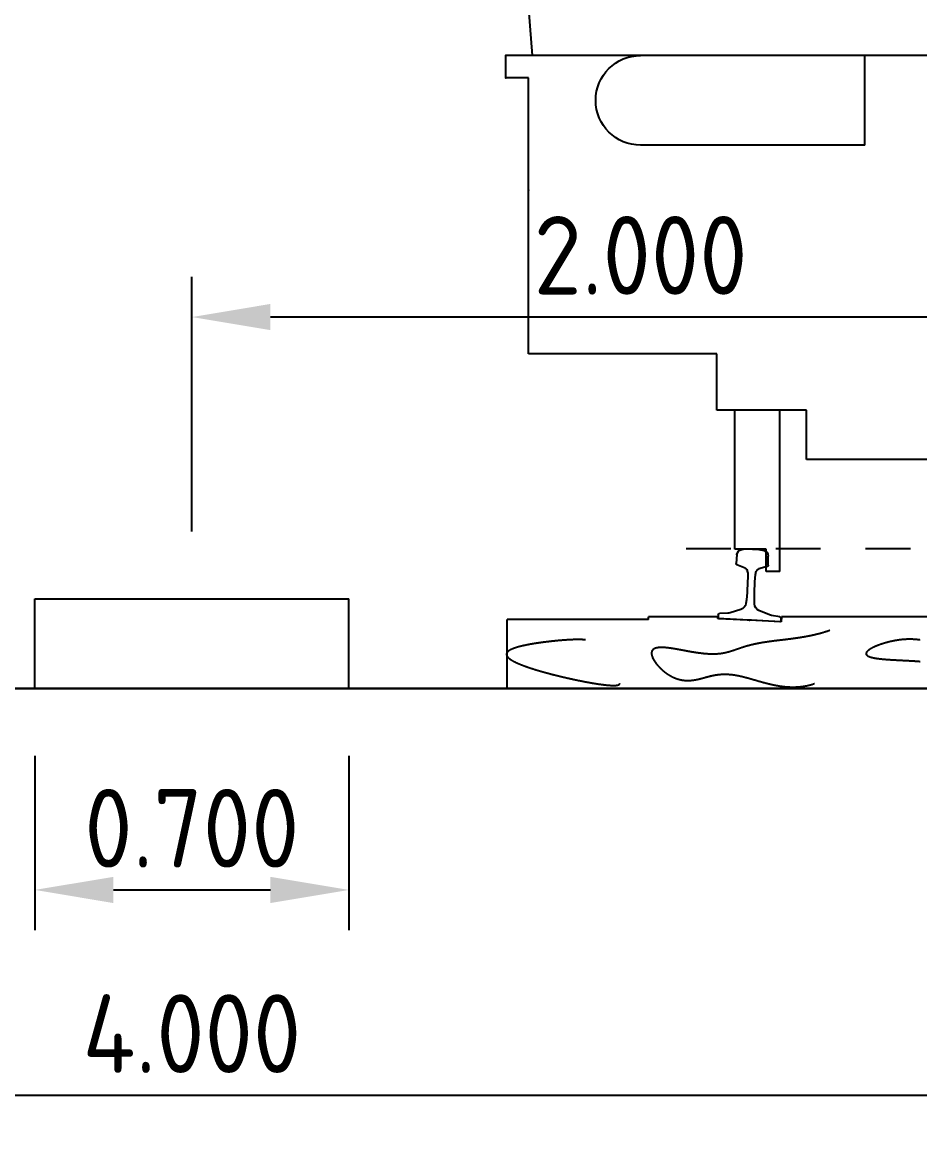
# Model space of a CAD drawing. Extents: x -17.4 to 61.4, y -22.6 to 16.1.
# Drawn here: x 29.983 to 31.983, y -0.117 to 2.364 of the extents above; entities that cross this region are included whole.
import ezdxf

# ---------------------------------------------------------------- set-up
doc = ezdxf.new("R2010")
doc.units = 0
doc.header["$LTSCALE"] = 2
doc.linetypes.add('AXES', pattern=[2, 1.25, -0.25, 0.25, -0.25])
doc.layers.get('0').update_dxf_attribs({"linetype": 'CONTINUOUS'})
doc.styles.get("Standard").update_dxf_attribs({"font": 'isocp.shx'})
doc.dimstyles.new('SYSTRA50', dxfattribs={"dimscale": 0.05, "dimtxt": 3.5, "dimasz": 3.5, "dimexe": 1.8, "dimexo": 3, "dimgap": 1, "dimtad": 1, "dimdec": 3, "dimzin": 0, "dimdsep": 46, "dimtxsty": 'Standard', "dimcen": 1, "dimclrd": 10, "dimclre": 10, "dimclrt": 50, "dimadec": 0, "dimazin": 0, "dimtfac": 1, "dimtdec": 3, "dimtix": 1, "dimtmove": 2, "dimatfit": 3, "dimfxl": 1, "dimtolj": 1, "dimtzin": 0, "dimarcsym": 0})

# ---------------------------------------------------------------- blocks, each defined once
blk = doc.blocks.new('METRO_FACE')
at = {"color": 7, "linetype": 'Continuous'}
for p, q in [((1.241058, 1.1), (1.295993, 1.798003)), ((1.241058, 1.1), (1.295993, 1.798003)), ((0, 1.1), (1.3, 1.1)), ((0, 1.1), (1.3, 1.1)), ((0.5, 0.9), (0.5, 1.1)), ((0.5, 1.1), (1, 1.1)), ((0.5, 1.1), (1, 1.1)), ((0.5, 0.9), (0.5, 1.1)), ((0.5, 1.1), (1, 1.1)), ((0.5, 1.1), (1, 1.1)), ((1.3, 1.05), (1.3, 1.1)), ((1.3, 1.05), (1.3, 1.1)), ((1.25, 1.05), (1.3, 1.05)), ((1.25, 0.8), (1.25, 1.05)), ((1.25, 1.05), (1.3, 1.05)), ((1.25, 0.8), (1.25, 1.05)), ((0.5, 0.9), (1, 0.9)), ((0.5, 0.9), (1, 0.9)), ((1.25, 0.435), (1.25, 0.8)), ((1.25, 0.435), (1.25, 0.8)), ((0.83, 0.31), (0.83, 0.435)), ((0.83, 0.435), (1.25, 0.435)), ((0.83, 0.31), (0.83, 0.435)), ((0.83, 0.435), (1.25, 0.435)), ((0.63, 0.2), (0.63, 0.31)), ((0.63, 0.31), (0.83, 0.31)), ((0.63, 0.2), (0.63, 0.31)), ((0.63, 0.31), (0.83, 0.31)), ((0.69, -0.05), (0.69, 0.31)), ((0.69, -0.05), (0.69, 0.31)), ((0.79, 0), (0.79, 0.31)), ((0.79, 0), (0.79, 0.31)), ((0, 0.2), (0.63, 0.2)), ((0, 0.2), (0.63, 0.2)), ((0.72, -0.05), (0.72, 0)), ((0.72, 0), (0.79, 0)), ((0.72, -0.05), (0.72, 0)), ((0.72, 0), (0.79, 0)), ((0.69, -0.05), (0.72, -0.05)), ((0.69, -0.05), (0.72, -0.05))]:
    blk.add_line(p, q, dxfattribs=at)
blk.add_arc((1, 1), 0.1, 270, 90, dxfattribs=at)
blk.add_arc((1, 1), 0.1, 270, 90, dxfattribs=at)
at = {"color": 7}
for p in [(1.3, 1.1), (1.3, 1.1), (1.3, 1.1), (1.3, 1.1), (1.3, 1.05), (1.3, 1.05), (1.25, 0.8), (1.25, 0.8)]:
    blk.add_point(p, dxfattribs=at)
blk = doc.blocks.new('A$C58044079')
at = {"color": 7, "xscale": 0.2, "yscale": 0.2, "zscale": 0.2}
blk.add_blockref('METRO_FACE', (0.26, 0.01), dxfattribs=at)
blk = doc.blocks.new('A$C2A60368F')
at = {"xscale": 5, "yscale": 5, "zscale": 5}
blk.add_blockref('A$C58044079', (-1.778, 0.1885), dxfattribs=at)
blk = doc.blocks.new('TRAV_BOIS_1ISO')
at = {"color": 7, "linetype": 'AXES'}
blk.add_line((0, 0), (905.802048, 0), dxfattribs=at)
at = {"color": 7, "linetype": 'Continuous'}
for p, q in [((717.5, -36.17843), (717.5, -16.239089)), ((787.399856, -12.744096), (789.388817, -32.583989)), ((719.618757, -39.046079), (738.649318, -44.894268)), ((769.214392, -43.366014), (787.566678, -35.648683)), ((691.904955, -151.243778), (710.320386, -148.467582)), ((715.103953, -147.122148), (738.542012, -137.247781)), ((778.533484, -135.248207), (802.839619, -142.735365)), ((807.733536, -143.596925), (826.334046, -144.522323)), ((829.181234, -147.368804), (829.495094, -153.646)), ((0, -151.598558), (688.216581, -151.598558)), ((688.216581, -151.598558), (688.770889, -162.684709)), ((688.770889, -162.684709), (830.593721, -155.593567)), ((689.355906, -154.360071), (689.669766, -160.637266)), ((691.767146, -162.534896), (754.688543, -159.388826)), ((754.688543, -159.388826), (759.682305, -159.139138)), ((759.682305, -159.139138), (764.676067, -158.88945)), ((764.676067, -158.88945), (827.597464, -155.74338)), ((830.393971, -151.598558), (830.593721, -155.593567)), ((830.393971, -151.598558), (984.5, -151.598558)), ((984.5, -157.3), (984.5, -151.598558)), ((984.5, -157.3), (1300, -157.3)), ((1300, -311.598558), (1300, -157.3)), ((0, -311.598558), (1300, -311.598558))]:
    blk.add_line(p, q, dxfattribs=at)
for points in [[(379.058172, -203.291268, -0.002098), (380.433553, -203.095758, -0.002148), (381.822517, -202.910339, -0.002195), (383.22533, -202.735463, -0.002237), (384.642236, -202.571573, -0.002275), (386.073457, -202.419104, -0.002309), (387.519192, -202.278482, -0.002338), (388.979614, -202.150122, -0.002364), (390.454871, -202.034432, -0.002386), (391.945083, -201.931804, -0.002404), (393.450345, -201.842624, -0.002419), (394.970721, -201.767261, -0.002431), (396.506246, -201.706074, -0.002439), (398.056926, -201.659409, -0.002445), (399.622732, -201.627596, -0.002448), (401.203606, -201.610953, -0.000371), (402.799454, -201.60978, -0.002446), (404.41015, -201.624364, -0.002442), (406.03553, -201.654974, -0.002436), (407.675395, -201.701863, -0.002427), (409.329509, -201.765266, -0.002418), (410.997597, -201.845401, -0.002407), (412.679344, -201.942464, -0.002394), (414.374395, -202.056637, -0.002381), (416.082356, -202.188077, -0.002367), (417.802787, -202.336923, -0.002352), (419.535207, -202.503294, -0.002337), (421.279091, -202.687284, -0.002321), (423.033868, -202.888968, -0.002305), (424.798922, -203.108397, -0.002289), (426.573587, -203.345597, -0.002273), (428.357153, -203.600573, -0.002258), (430.148858, -203.873301, -0.002243), (431.947891, -204.163737, -0.002229), (433.753389, -204.471807, -0.002215), (435.56444, -204.797412, -0.002202), (437.380074, -205.140426, -0.002191), (439.199272, -205.500695, -0.002181), (441.020958, -205.878037, -0.002172), (442.844, -206.272242, -0.002165), (444.667209, -206.683069, -0.00216), (446.489338, -207.110248, -0.002157), (448.309083, -207.553477, -0.002157), (450.125079, -208.012425, -0.002159), (451.935899, -208.486727, -0.002164), (453.740057, -208.975987, -0.002172), (455.536002, -209.479775, -0.002184), (457.32212, -209.997629, -0.002199), (459.096734, -210.529049, -0.001532), (460.315657, -210.904003, -0.001543), (461.527659, -211.284999, -0.001556), (462.732131, -211.671845, -0.001571), (463.928451, -212.064339, -0.001587), (465.115987, -212.462275, -0.001607), (466.294094, -212.865439, -0.001628), (467.462118, -213.27361, -0.001652), (468.619397, -213.686564, -0.001679), (469.76526, -214.10407, -0.001709), (470.899031, -214.525892, -0.001742), (472.020026, -214.95179, -0.001779), (473.127559, -215.38152, -0.001819), (474.220939, -215.814835, -0.001864), (475.299475, -216.251484, -0.001913), (476.362471, -216.691213, -0.001967), (477.409234, -217.133767, -0.002026), (478.439071, -217.578886, -0.00209), (479.451291, -218.026312, -0.002161), (480.445206, -218.475784, -0.002239), (481.420131, -218.927041, -0.002324), (482.375388, -219.379819, -0.002417), (483.310305, -219.833859, -0.002519), (484.224216, -220.288897, -0.002631), (485.116465, -220.744674, -0.002754), (485.986405, -221.200931, -0.002889), (486.833399, -221.657409, -0.003037), (487.656823, -222.113853, -0.0032), (488.456063, -222.57001, -0.00338), (489.230523, -223.02563, -0.003578), (489.979617, -223.480466, -0.003796), (490.70278, -223.934275, -0.004037), (491.399459, -224.386817, -0.004304), (492.069123, -224.837859, -0.0046), (492.711259, -225.287169, -0.004927), (493.325374, -225.734525, -0.005292), (493.910995, -226.179707, -0.005697), (494.467674, -226.622504, -0.006147), (494.994985, -227.062708, -0.006649), (495.492526, -227.500121, -0.005219), (495.837739, -227.818524, -0.005544), (496.166652, -228.135255, -0.005894), (496.479132, -228.450244, -0.006274), (496.775056, -228.763422, -0.006683), (497.054308, -229.074723, -0.007125), (497.31678, -229.384084, -0.0076), (497.56237, -229.691443, -0.00811), (497.790984, -229.996739, -0.008656), (498.002535, -230.299916, -0.009237), (498.196943, -230.600917, -0.009852), (498.374135, -230.89969, -0.010498), (498.534046, -231.196182, -0.01117), (498.676614, -231.490345, -0.01186), (498.801789, -231.78213, -0.012559), (498.909523, -232.071493, -0.013253), (498.999778, -232.358389, -0.013927), (499.07252, -232.642777, -0.014561), (499.127723, -232.924617, -0.015135), (499.165368, -233.203871, -0.015627), (499.185439, -233.480504, -0.016017), (499.187929, -233.75448, -0.016286), (499.172837, -234.025767, -0.016421), (499.140167, -234.294335, -0.016416), (499.089928, -234.560155, -0.01627), (499.022138, -234.8232, -0.015991), (498.936818, -235.083444, -0.015592), (498.833996, -235.340863, -0.015091), (498.713705, -235.595436, -0.014509), (498.575983, -235.847142, -0.013868), (498.420876, -236.095963, -0.013188), (498.248432, -236.34188, -0.012488), (498.058706, -236.58488, -0.011784), (497.851759, -236.824947, -0.011089), (497.627656, -237.06207, -0.010413), (497.386467, -237.296238, -0.009763), (497.128267, -237.527441, -0.009144), (496.853138, -237.755671, -0.008559), (496.561163, -237.980923, -0.00801), (496.252433, -238.203191, -0.007495), (495.927042, -238.422471, -0.007016), (495.585089, -238.638763, -0.00657), (495.226679, -238.852064, -0.006157), (494.851918, -239.062376, -0.005773), (494.460919, -239.269701, -0.005418), (494.053799, -239.474042, -0.005089), (493.630679, -239.675403, -0.004785), (493.191684, -239.873792, -0.004503), (492.736942, -240.069214, -0.004241), (492.266588, -240.261679, -0.003999), (491.780757, -240.451195, -0.003775), (491.27959, -240.637775, -0.003566), (490.763231, -240.821429, -0.003372), (490.23183, -241.002172, -0.003192), (489.685537, -241.180017, -0.003024), (489.124507, -241.35498, -0.002868), (488.548899, -241.527077, -0.002722), (487.958874, -241.696327, -0.002585), (487.354598, -241.862747, -0.002457), (486.73624, -242.026357, -0.002338), (486.103969, -242.187179, -0.002226), (485.457961, -242.345233, -0.002121), (484.798394, -242.500543, -0.002022), (484.125446, -242.653132, -0.001929), (483.439301, -242.803025, -0.001842), (482.740145, -242.950247, -0.001759), (482.028165, -243.094823, -0.001681), (481.303553, -243.236783, -0.001608), (480.566502, -243.376153, -0.001538), (479.817207, -243.512962, -0.001472), (479.055866, -243.64724, -0.00141), (478.28268, -243.779018, -0.001351), (477.497851, -243.908326, -0.001295), (476.701582, -244.035196, -0.001241), (475.894081, -244.159662, -0.00119), (475.075555, -244.281756, -0.001142), (474.246215, -244.401512, -0.001096), (473.406273, -244.518965, -0.001052), (472.555941, -244.63415, -0.00101), (471.695436, -244.747104, -0.00097), (470.824972, -244.857861, -0.000931), (469.94477, -244.966461, -0.000894), (469.055047, -245.072939, -0.000859), (468.156026, -245.177335, -0.000825), (467.247926, -245.279686, -0.000793), (466.330972, -245.380032, -0.000762), (465.405387, -245.478412, -0.000732), (464.471397, -245.574867, -0.000703), (463.529227, -245.669436, -0.000675), (462.579104, -245.762161, -0.000648), (461.621255, -245.853083, -0.000622), (460.655908, -245.942242, -0.000597), (459.683292, -246.029682, -0.000573), (458.703636, -246.115444, -0.00055), (457.717169, -246.19957, -0.000527), (456.724121, -246.282104, -0.000505), (455.724722, -246.363088, -0.000484), (454.719203, -246.442565, -0.000464), (453.707794, -246.520579, -0.000444), (452.690724, -246.597174, -0.000424), (451.668225, -246.672394, -0.000405), (450.640526, -246.746281, -0.000387), (449.607857, -246.818881, -0.000369), (448.570448, -246.890237, -0.000352), (447.528528, -246.960393, -0.000335), (446.482326, -247.029395, -0.000318), (445.432069, -247.097285, -0.000302), (444.377986, -247.16411, -0.000287), (443.320304, -247.229912, -0.000271), (442.259248, -247.294736, -0.000256), (441.195043, -247.358626, -0.000241), (440.127915, -247.421627, -0.000227), (439.058085, -247.483783, -0.000213), (437.985778, -247.545138, -0.000199), (436.911212, -247.605735, -0.000185), (435.834609, -247.665619, -0.000172), (434.756187, -247.724832, -0.000158), (433.676162, -247.783418, -0.000145), (432.594751, -247.841421, -0.000133), (431.512167, -247.898883, -0.00012), (430.428622, -247.955847, -0.000108), (429.344328, -248.012356, -0.000095), (428.259492, -248.06845, -0.000083), (427.174322, -248.124173, -0.000072), (426.089023, -248.179566, -0.00006), (425.003798, -248.234669, -0.000048), (423.918848, -248.289523, -0.000037), (422.83437, -248.344168, -0.000025), (421.750562, -248.398646, -0.000014), (420.667618, -248.452993, -0.000003), (419.585728, -248.507251, 0.000008), (418.505082, -248.561457, 0.000019), (417.425867, -248.615649, 0.00003), (416.348265, -248.669864, 0.00004), (415.272459, -248.72414, 0.000051), (414.198626, -248.778512, 0.000061), (413.126941, -248.833016, 0.000072), (412.057577, -248.887689, 0.000082), (410.990703, -248.942562, 0.000092), (409.926485, -248.997672, 0.000102), (408.865086, -249.05305, 0.000113), (407.806665, -249.10873, 0.000123), (406.751378, -249.164742, 0.000133), (405.699379, -249.221118, 0.000142), (404.650815, -249.277888, 0.000152), (403.605834, -249.335081, 0.000162), (402.564576, -249.392727, 0.000171), (401.527179, -249.450852, 0.000181), (400.493779, -249.509484, 0.00019), (399.464504, -249.568648, 0.0002), (398.439481, -249.628371, 0.000209), (397.418833, -249.688676, 0.000218), (396.402677, -249.749586, 0.000227), (395.391127, -249.811124, 0.000236), (394.384292, -249.873311, 0.000245), (393.382278, -249.936169, 0.000254), (392.385184, -249.999715, 0.000262), (391.393107, -250.063969, 0.00027), (390.406138, -250.128947, 0.000279), (389.424364, -250.194667, 0.000287), (388.447865, -250.261143, 0.000295), (387.47672, -250.328389, 0.000302), (386.510999, -250.396418, 0.00031), (385.55077, -250.465242, 0.000317), (384.596095, -250.534871, 0.000324), (383.647029, -250.605315, 0.000886), (381.172498, -250.794968, 0.000928), (378.73805, -250.990442, 0.000965)], [(241.270621, -263.935299, 0.000001), (239.104158, -263.995476, 0.000039)], [(579.938943, -181.903145, 0.001647), (581.601829, -182.492656, 0.001631), (583.276474, -183.074006, 0.001615), (584.962876, -183.647195, 0.0016), (586.661035, -184.212225, 0.001584), (588.370947, -184.769097, 0.001568), (590.092607, -185.317814, 0.001552), (591.826008, -185.858381, 0.001536), (593.57114, -186.390803, 0.001519), (595.327991, -186.915089, 0.001502), (597.096542, -187.431248, 0.001485), (598.876773, -187.939294, 0.001467), (600.668657, -188.439241, 0.001449), (602.472164, -188.93111, 0.001431), (604.287257, -189.414921, 0.001412), (606.113892, -189.890701, 0.001393), (607.95202, -190.358479, 0.001373), (609.801584, -190.818289, 0.001353), (611.662521, -191.270171, 0.001332), (613.534759, -191.714166, 0.00131), (615.418216, -192.150323, 0.001288), (617.312803, -192.578697, 0.001266), (619.218421, -192.999346, 0.001242), (621.134962, -193.412335, 0.001218), (623.062306, -193.817737, 0.001194), (625.000324, -194.215629, 0.001169), (626.948873, -194.606096, 0.001143), (628.907801, -194.98923, 0.001117), (630.876943, -195.36513, 0.001089), (632.856121, -195.733903, 0.001062), (634.845143, -196.095663, 0.001033), (636.843805, -196.450533, 0.001004), (638.851887, -196.798646, 0.000973), (640.869157, -197.14014, 0.000943), (642.895365, -197.475165, 0.000911), (644.930248, -197.80388, 0.000878), (646.973525, -198.126452, 0.000845), (649.0249, -198.443059, 0.000811), (651.08406, -198.753891, 0.000776), (653.150673, -199.059144, 0.000739), (655.22439, -199.359029, 0.000702), (657.304845, -199.653765, 0.000664), (659.391652, -199.943585, 0.000625), (661.484404, -200.228731, 0.000585), (663.582678, -200.509459, 0.000543), (665.686028, -200.786036, 0.000501), (667.793987, -201.05874, 0.000457), (669.90607, -201.327866, 0.000418), (672.054003, -201.597741, 0.00037), (674.205105, -201.864574, 0.00032), (676.3588, -202.128712, 0.00027), (678.514491, -202.390512, 0.000218), (680.671564, -202.650343, 0.000166), (682.829388, -202.908582, 0.000112), (684.987317, -203.165615, 0.000058), (687.144693, -203.421836, 0.000003), (689.300849, -203.677642, -0.000053), (691.455107, -203.933439, -0.000109), (693.606782, -204.189632, -0.000166), (695.755184, -204.446632, -0.000223), (697.899621, -204.704849, -0.000281), (700.039397, -204.964694, -0.000339), (702.173819, -205.226577, -0.000398), (704.302193, -205.490904, -0.000457), (706.423832, -205.758081, -0.000516), (708.538051, -206.028505, -0.000576), (710.644177, -206.302571, -0.000635), (712.741542, -206.580664, -0.000695), (714.829492, -206.863163, -0.000754), (716.907385, -207.150437, -0.000814), (718.974594, -207.442843, -0.000873), (721.030509, -207.740728, -0.000932), (723.074538, -208.044427, -0.00099), (725.106109, -208.354258, -0.001047), (727.124672, -208.670526, -0.001104), (729.129702, -208.993519, -0.00116), (731.1207, -209.323508, -0.001214), (733.097193, -209.660744, -0.001268), (735.058738, -210.00546, -0.001319), (737.004923, -210.357865, -0.001369), (738.935371, -210.718149, -0.001416), (740.849738, -211.086476, -0.001461), (742.747717, -211.462987, -0.001502), (744.629039, -211.847797, -0.001541), (746.493477, -212.240994, -0.001576), (748.340845, -212.642637, -0.001607), (750.171001, -213.052757, -0.001633), (751.98385, -213.471353, -0.001654), (753.779342, -213.898394, -0.001669), (755.55748, -214.333816, -0.001678), (757.318315, -214.777519, -0.00168), (759.061954, -215.229371, -0.001675), (760.788557, -215.689201, -0.001662), (762.498342, -216.156802, -0.00164), (764.191585, -216.631928, -0.001609), (765.868622, -217.114293, -0.001568), (767.529852, -217.60357, -0.001516), (769.175738, -218.09939, -0.001453), (770.806809, -218.601341, -0.001378), (772.423661, -219.108964, -0.001291), (774.02696, -219.621759, -0.00119), (775.617444, -220.139174, -0.000855), (776.85791, -220.548325, -0.000778), (778.091396, -220.959648, -0.000694), (779.318354, -221.372814, -0.000604), (780.539263, -221.787479, -0.000508), (781.754623, -222.203282, -0.000407), (782.964961, -222.619846, -0.0003), (784.170824, -223.036782, -0.000189), (785.37278, -223.453685, -0.000072), (786.571417, -223.870141, 0.000048), (787.767341, -224.285722, 0.000172), (788.961173, -224.699991, 0.000299), (790.153553, -225.112499, 0.000429), (791.345132, -225.522791, 0.00056), (792.536575, -225.930404, 0.000694), (793.728559, -226.334865, 0.000828), (794.921771, -226.735699, 0.000962), (796.116907, -227.132424, 0.001096), (797.31467, -227.524554, 0.001229), (798.51577, -227.911599, 0.001361), (799.720923, -228.293069, 0.00149), (800.930848, -228.66847, 0.001617), (802.146265, -229.037309, 0.00174), (803.367896, -229.399092, 0.001859), (804.596465, -229.753329, 0.001974), (805.832692, -230.099528, 0.002083), (807.077296, -230.437205, 0.002187), (808.330989, -230.765876, 0.002285), (809.594481, -231.085065, 0.002376), (810.868474, -231.394299, 0.00246), (812.153661, -231.693114, 0.002537), (813.450729, -231.981052, 0.002607), (814.76035, -232.257665, 0.002669), (816.083187, -232.522514, 0.002724), (817.41989, -232.775171, 0.00277), (818.771092, -233.015217, 0.002809), (820.137413, -233.242248, 0.00284), (821.519455, -233.455871, 0.002863), (822.9178, -233.655709, 0.002878), (824.333014, -233.841399, 0.002886), (825.765637, -234.012593, 0.002887), (827.216192, -234.168962, 0.002881), (828.685173, -234.310191, 0.002868), (830.173055, -234.435988, 0.002849), (831.680281, -234.546078, 0.002824), (833.20727, -234.640206, 0.002793), (834.754412, -234.718139, 0.002757), (836.322065, -234.779667, 0.002716), (837.910558, -234.824602, 0.002671), (839.520186, -234.852782, 0.002622), (841.151209, -234.864066, 0.001717), (842.803853, -234.858343, 0.002512), (844.478308, -234.835527, 0.002453), (846.174724, -234.79556, 0.002391), (847.893213, -234.738411, 0.002326), (849.633846, -234.664082, 0.002259), (851.396653, -234.572602, 0.002191), (853.181621, -234.464032, 0.002121), (854.988691, -234.338468, 0.00205), (856.817758, -234.196035, 0.001977), (858.668673, -234.036895, 0.001903), (860.541236, -233.861245, 0.001829), (862.435197, -233.669315, 0.001754), (864.350257, -233.461375, 0.001678), (866.286063, -233.237732, 0.001601), (868.24221, -232.99873, 0.001524), (870.218236, -232.744753, 0.001447), (872.213625, -232.476228, 0.001369), (874.227802, -232.193619, 0.00129), (876.260134, -231.897436, 0.001211), (878.309928, -231.588231, 0.001131), (880.376429, -231.266599, 0.001051), (882.458819, -230.933181, 0.000969), (884.556217, -230.588663, 0.000887), (886.667676, -230.23378, 0.000804), (888.792183, -229.869312, 0.000719), (890.928656, -229.496089, 0.000633), (893.075945, -229.11499, 0.000545), (895.232829, -228.726945, 0.000226), (896.255885, -228.541283, 0.000206), (897.280657, -228.354393, 0.000185), (898.306998, -228.166387, 0.000165), (899.33476, -227.977376, 0.000144), (900.363789, -227.787477, 0.000122), (901.393929, -227.596806, 0.000101), (902.42502, -227.405484, 0.000079), (903.456901, -227.213632, 0.000057), (904.489406, -227.021374, 0.000034), (905.522366, -226.828837, 0.000012), (906.55561, -226.636147, -0.000011), (907.588964, -226.443435, -0.000034), (908.622252, -226.250832, -0.000058), (909.655293, -226.058472, -0.000081), (910.687907, -225.866488, -0.000106), (911.719908, -225.675017, -0.00013), (912.751112, -225.484198, -0.000155), (913.781328, -225.294168, -0.00018), (914.810366, -225.105069, -0.000206), (915.838033, -224.917042, -0.000232), (916.864135, -224.730229, -0.000258), (917.888475, -224.544775, -0.000285), (918.910853, -224.360824, -0.000313), (919.931071, -224.178522, -0.000341), (920.948926, -223.998015, -0.00037), (921.964216, -223.819451, -0.000399), (922.976735, -223.642977, -0.000429), (923.986278, -223.468743, -0.000459), (924.992638, -223.296897, -0.00049), (925.995605, -223.127588, -0.000522), (926.994972, -222.960966, -0.000555), (927.990528, -222.797182, -0.000588), (928.982061, -222.636386, -0.000622), (929.969359, -222.478728, -0.000658), (930.952211, -222.324359, -0.000694), (931.930403, -222.17343, -0.000731), (932.90372, -222.026089, -0.000769), (933.87195, -221.882489, -0.000809), (934.834877, -221.742779, -0.000849), (935.792287, -221.607107, -0.000891), (936.743965, -221.475625, -0.000934), (937.689696, -221.348479, -0.000979), (938.629265, -221.225819, -0.001025), (939.562458, -221.107791, -0.001072), (940.48906, -220.994543, -0.001122), (941.408857, -220.886221, -0.001173), (942.321635, -220.782969, -0.001226), (943.227181, -220.684931, -0.001281), (944.125281, -220.592252, -0.001338), (945.015725, -220.505071, -0.001397), (945.8983, -220.423531, -0.001459), (946.772796, -220.347771, -0.001523), (947.639004, -220.277929, -0.001589), (948.496714, -220.214142, -0.001659), (949.345721, -220.156544, -0.001731), (950.185817, -220.10527, -0.001807), (951.016797, -220.060451, -0.001886), (951.838459, -220.022218, -0.001969), (952.650599, -219.990698, -0.002055), (953.453018, -219.96602, -0.002145), (954.245517, -219.948306, -0.00224), (955.027899, -219.937681, -0.002191), (955.799968, -219.934263, -0.002442), (956.561531, -219.938171, -0.002551), (957.312397, -219.949522, -0.002665), (958.052377, -219.968428, -0.002784), (958.781284, -219.995001, -0.00291), (959.498933, -220.02935, -0.003042), (960.205142, -220.071579, -0.003181), (960.89973, -220.121794, -0.003326), (961.582522, -220.180093, -0.003479), (962.253341, -220.246576, -0.00364), (962.912017, -220.321337, -0.003809), (963.558379, -220.404467, -0.003986), (964.192263, -220.496056, -0.004172), (964.813504, -220.59619, -0.004368), (965.421943, -220.70495, -0.004573), (966.017424, -220.822416, -0.004788), (966.599791, -220.948664, -0.005014), (967.168896, -221.083766, -0.005249), (967.724591, -221.227792, -0.005495), (968.266734, -221.380805, -0.005751), (968.795184, -221.542869, -0.006018), (969.309806, -221.71404, -0.006294), (969.810468, -221.894373, -0.00658), (970.297042, -222.083918, -0.006874), (970.769403, -222.28272, -0.007175), (971.227432, -222.490823, -0.007482), (971.671013, -222.708263, -0.007794), (972.100035, -222.935075, -0.008108), (972.514389, -223.171288, -0.008422), (972.913974, -223.416926, -0.008732), (973.298692, -223.672011, -0.009036), (973.668447, -223.936558, -0.00933), (974.023153, -224.210579, -0.00961), (974.362724, -224.49408, -0.009871), (974.687082, -224.787063, -0.01011), (974.996153, -225.089526, -0.010323), (975.289867, -225.40146, -0.010506), (975.56816, -225.722854, -0.010654), (975.830975, -226.053688, -0.010765), (976.078257, -226.393939, -0.010837), (976.309958, -226.74358, -0.010868), (976.526038, -227.102577, -0.010857), (976.726458, -227.470891, -0.010805), (976.911187, -227.848478, -0.010714), (977.080202, -228.235286, -0.010585), (977.233482, -228.631262, -0.010421), (977.371014, -229.036343, -0.010225), (977.492791, -229.450462, -0.010003), (977.598811, -229.873547, -0.009756), (977.689081, -230.305518, -0.009491), (977.763611, -230.746291, -0.009211), (977.82242, -231.195774, -0.008919), (977.865531, -231.653871, -0.008621), (977.892977, -232.120479, -0.008318), (977.904795, -232.595487, -0.008015), (977.901029, -233.078779, -0.007713), (977.881731, -233.570233, -0.007416), (977.846959, -234.069719, -0.007124), (977.79678, -234.577103, -0.006839), (977.731265, -235.092241, -0.006563), (977.650495, -235.614984, -0.006296), (977.554556, -236.145176, -0.006039), (977.443544, -236.682655, -0.005792), (977.31756, -237.227249, -0.005556), (977.176715, -237.778783, -0.00533), (977.021126, -238.33707, -0.005921), (976.822093, -238.993668, -0.005647), (976.603551, -239.658804, -0.00539), (976.365726, -240.332155, -0.005148), (976.108851, -241.013384, -0.004922), (975.833176, -241.702142, -0.00471), (975.538961, -242.398073, -0.004512), (975.226477, -243.100808, -0.004327), (974.896005, -243.809971, -0.004155), (974.547835, -244.525177, -0.003994), (974.182269, -245.246036, -0.003845), (973.799613, -245.97215, -0.003707), (973.400184, -246.703113, -0.003578), (972.984305, -247.438519, -0.003459), (972.552305, -248.177953, -0.003349), (972.104519, -248.921, -0.003246), (971.641286, -249.66724, -0.003152), (971.16295, -250.416253, -0.003065), (970.66986, -251.167616, -0.002984), (970.162366, -251.920908, -0.00291), (969.640821, -252.675705, -0.002842), (969.105579, -253.431588, -0.002779), (968.556996, -254.188136, -0.002722), (967.995429, -254.944934, -0.00267), (967.421232, -255.701569, -0.002622), (966.83476, -256.457631, -0.002579), (966.236366, -257.212717, -0.002539), (965.626401, -257.966429, -0.002504), (965.005211, -258.718376, -0.002472), (964.37314, -259.468171, -0.002444), (963.730528, -260.21544, -0.003066), (962.900153, -261.159789, -0.003031), (962.054001, -262.098743, -0.003002), (961.192729, -263.031598, -0.002977), (960.316978, -263.95767, -0.002958), (959.427376, -264.876303, -0.002942), (958.524534, -265.78686, -0.002931), (957.609052, -266.688732, -0.002923), (956.681515, -267.581329, -0.002918), (955.742493, -268.464087, -0.002917), (954.792545, -269.336462, -0.002918), (953.832212, -270.197934, -0.002923), (952.862027, -271.048005, -0.002929), (951.882505, -271.886196, -0.002939), (950.894151, -272.712053, -0.00295), (949.897455, -273.525141, -0.002963), (948.892896, -274.325046, -0.002979), (947.880939, -275.111376, -0.002996), (946.862036, -275.883757, -0.003014), (945.836628, -276.641837, -0.003034), (944.805143, -277.385282, -0.003056), (943.767997, -278.11378, -0.003078), (942.725593, -278.827036, -0.003102), (941.678324, -279.524775, -0.003127), (940.62657, -280.20674, -0.003152), (939.570699, -280.872693, -0.003178), (938.511069, -281.522413, -0.003205), (937.448026, -282.155699, -0.003232), (936.381905, -282.772365, -0.003259), (935.313029, -283.372245, -0.003286), (934.241712, -283.955188, -0.003314), (933.168255, -284.521059, -0.003341), (932.09295, -285.069743, -0.003368), (931.016078, -285.601138, -0.003394), (929.937911, -286.115159, -0.00342), (928.858708, -286.611736, -0.003446), (927.778721, -287.090816, -0.00347), (926.698191, -287.552359, -0.003493), (925.617347, -287.996343, -0.003515), (924.536412, -288.422756, -0.003536), (923.455597, -288.831604, -0.003555), (922.375106, -289.222906, -0.003573), (921.295131, -289.596694, -0.003588), (920.215858, -289.953015, -0.003602), (919.137461, -290.291927, -0.003614), (918.060107, -290.613502, -0.003623), (916.983955, -290.917826, -0.00363), (915.909153, -291.204995, -0.003635), (914.835845, -291.475118, -0.003637), (913.764161, -291.728318, -0.003636), (912.694229, -291.964725, -0.003633), (911.626164, -292.184485, -0.003626), (910.560077, -292.387752, -0.003617), (909.496069, -292.574691, -0.003604), (908.434234, -292.745479, -0.003588), (907.374659, -292.900302, -0.003569), (906.317424, -293.039355, -0.003547), (905.262603, -293.162846, -0.003521), (904.210259, -293.270989, -0.003493), (903.160454, -293.364007, -0.003461), (902.113238, -293.442135, -0.003425), (901.068658, -293.505614, -0.003386), (900.026753, -293.554693, -0.003345), (898.987557, -293.589631, -0.003299), (897.951096, -293.610692, -0.003251), (896.917393, -293.618151, -0.002837), (895.886462, -293.612286, -0.003146), (894.858314, -293.593386, -0.003088), (893.832952, -293.561743, -0.003028), (892.810376, -293.517659, -0.002966), (891.790579, -293.461438, -0.0029), (890.773551, -293.393393, -0.002832), (889.759275, -293.313841, -0.002762), (888.747729, -293.223105, -0.002689), (887.738888, -293.121513, -0.002614), (886.732722, -293.009397, -0.002537), (885.729196, -292.887093, -0.002459), (884.728272, -292.754943, -0.002378), (883.729905, -292.613292, -0.002296), (882.73405, -292.462488, -0.002212), (881.740656, -292.302882, -0.002126), (880.749667, -292.13483, -0.00204), (879.761027, -291.958689, -0.001952), (878.774674, -291.774819, -0.001863), (877.790543, -291.583584, -0.001773), (876.808567, -291.385346, -0.001682), (875.828675, -291.180473, -0.00159), (874.850793, -290.969331, -0.001498), (873.874846, -290.752289, -0.001405), (872.900754, -290.529718, -0.001312), (871.928436, -290.301986, -0.001218), (870.95781, -290.069465, -0.001124), (869.988789, -289.832524, -0.001029), (869.021287, -289.591535, -0.000935), (868.055213, -289.346866, -0.000841), (867.090478, -289.098887, -0.000746), (866.126987, -288.847966, -0.000652), (865.164648, -288.59447, -0.000558), (864.203365, -288.338763, -0.000464), (863.243041, -288.081208, -0.000371), (862.28358, -287.822167, -0.000278), (861.324884, -287.561999, -0.000185), (860.366852, -287.301058, -0.000093), (859.409386, -287.039699, -0.000002), (858.452387, -286.778271, 0.000088), (857.495752, -286.517121, 0.000178), (856.539383, -286.25659, 0.000267), (855.58318, -285.997017, 0.000354), (854.627041, -285.738736, 0.000441), (853.670867, -285.482077, 0.000526), (852.714558, -285.227364, 0.00061), (851.758016, -284.974918, 0.000693), (850.801143, -284.725051, 0.000775), (849.84384, -284.478072, 0.000854), (848.886012, -284.234284, 0.000933), (847.927563, -283.993982, 0.001009), (846.9684, -283.757457, 0.001084), (846.008429, -283.52499, 0.001156), (845.04756, -283.296859, 0.001227), (844.085704, -283.073331, 0.001295), (843.122773, -282.854667, 0.001361), (842.158681, -282.64112, 0.001425), (841.193345, -282.432935, 0.001486), (840.226684, -282.230348, 0.001545), (839.25862, -282.033587, 0.001601), (838.289075, -281.84287, 0.001654), (837.317977, -281.658407, 0.001704), (836.345255, -281.480397, 0.002446), (834.990682, -281.244095, 0.00253), (833.632671, -281.0211, 0.002605), (832.271061, -280.811852, 0.002672), (830.905702, -280.616757, 0.002731), (829.536455, -280.436185, 0.002782), (828.163194, -280.27047, 0.002826), (826.785801, -280.119912, 0.002862), (825.404168, -279.984781, 0.002891), (824.0182, -279.865311, 0.002912), (822.627809, -279.761704, 0.002927), (821.232918, -279.674133, 0.002935), (819.833458, -279.60274, 0.002937), (818.429372, -279.547636, 0.002932), (817.020609, -279.508905, 0.002921), (815.607129, -279.486599, 0.002068), (814.188899, -279.480748, 0.002883), (812.765896, -279.491349, 0.002856), (811.338103, -279.518378, 0.002824), (809.905512, -279.561783, 0.002787), (808.468125, -279.621487, 0.002747), (807.025946, -279.69739, 0.002702), (805.578993, -279.789369, 0.002654), (804.127285, -279.897277, 0.002602), (802.670852, -280.020945, 0.002548), (801.209729, -280.160185, 0.00249), (799.743958, -280.314787, 0.00243), (798.273585, -280.484521, 0.002368), (796.798666, -280.669138, 0.002303), (795.31926, -280.868372, 0.002237), (793.835431, -281.081938, 0.002169), (792.34725, -281.309536, 0.0021), (790.854794, -281.550846, 0.00203), (789.358142, -281.805536, 0.001958), (787.85738, -282.073259, 0.001886), (786.352597, -282.353652, 0.001813), (784.843888, -282.64634, 0.001739), (783.331351, -282.950935, 0.001665), (781.815087, -283.267039, 0.001591), (780.295203, -283.594239, 0.001516), (778.771806, -283.932114, 0.001442), (777.24501, -284.280234, 0.001367), (775.71493, -284.638158, 0.001293), (774.181684, -285.005437, 0.001219), (772.645391, -285.381616, 0.001145), (771.106175, -285.766232, 0.001071), (769.564161, -286.158814, 0.000998), (768.019476, -286.558889, 0.000925), (766.472248, -286.965976, 0.000852), (764.922608, -287.379593, 0.00078), (763.370686, -287.799252, 0.000709), (761.816615, -288.224463, 0.000638), (760.260529, -288.654737, 0.000568), (758.702561, -289.089578, 0.000498), (757.142845, -289.528495, 0.00043), (755.581516, -289.970995, 0.000361), (754.018709, -290.416585, 0.000294), (752.454556, -290.864775, 0.000227), (750.889193, -291.315078, 0.000161), (749.322753, -291.767007, 0.000096), (747.755366, -292.220083, 0.000032), (746.187165, -292.673828, -0.000032), (744.61828, -293.12777, -0.000094), (743.048838, -293.581446, -0.000156), (741.478965, -294.034394, -0.000216), (739.908788, -294.486165, -0.000276), (738.338427, -294.936315, -0.000334), (736.768003, -295.384408, -0.000415), (735.109716, -295.854887, -0.000478), (733.451624, -296.32211, -0.000539), (731.793859, -296.785602, -0.0006), (730.136549, -297.244899, -0.000659), (728.479818, -297.699549, -0.000716), (726.823788, -298.149114, -0.000773), (725.168576, -298.593164, -0.000829), (723.514298, -299.031285, -0.000884), (721.861065, -299.463073, -0.000938), (720.208986, -299.888133, -0.000991), (718.558166, -300.306086, -0.001043), (716.908708, -300.716559, -0.001095), (715.260709, -301.119193, -0.001145), (713.614268, -301.51364, -0.001195), (711.969478, -301.899561, -0.001244), (710.326428, -302.276627, -0.001292), (708.685207, -302.644522, -0.001339), (707.045899, -303.002937, -0.001386), (705.408588, -303.351575, -0.001432), (703.773352, -303.690147, -0.001477), (702.140268, -304.018375, -0.001522), (700.50941, -304.335991, -0.001565), (698.88085, -304.642735, -0.001609), (697.254658, -304.938356, -0.001651), (695.6309, -305.222612, -0.001692), (694.00964, -305.49527, -0.001733), (692.39094, -305.756107, -0.001773), (690.77486, -306.004907, -0.001813), (689.161457, -306.241462, -0.001851), (687.550786, -306.465573, -0.001889), (685.9429, -306.677048, -0.001926), (684.33785, -306.875705, -0.001962), (682.735683, -307.061366, -0.001998), (681.136447, -307.233864, -0.002032), (679.540187, -307.393037, -0.002066), (677.946943, -307.538733, -0.002099), (676.356758, -307.670802, -0.002131), (674.76967, -307.789107, -0.002162), (673.185716, -307.893512, -0.002192), (671.60493, -307.983892, -0.002221), (670.027346, -308.060125, -0.00225), (668.452995, -308.122098, -0.002277), (666.881908, -308.169701, -0.002303), (665.314113, -308.202833, -0.002329), (663.749637, -308.221396, -0.001245), (662.188504, -308.225299, -0.002377), (660.630738, -308.214456, -0.002399), (659.076363, -308.188787, -0.002421), (657.525398, -308.148216, -0.002441), (655.977863, -308.092671, -0.00246), (654.433777, -308.022088, -0.002479), (652.893156, -307.936403, -0.002496), (651.356016, -307.835561, -0.002512), (649.822372, -307.719509, -0.002528), (648.292237, -307.588197, -0.002542), (646.765624, -307.44158, -0.002555), (645.242544, -307.279617, -0.002567), (643.723008, -307.102272, -0.002578), (642.207024, -306.909509, -0.002588), (640.694602, -306.701297, -0.002597), (639.185749, -306.477609, -0.002605), (637.680472, -306.23842, -0.002612), (636.178777, -305.983707, -0.002618), (634.68067, -305.713451, -0.002623), (633.186155, -305.427636, -0.002627), (631.695236, -305.126245, -0.002631), (630.207917, -304.809267, -0.002633), (628.724201, -304.47669, -0.002634), (627.244091, -304.128505, -0.002635), (625.767587, -303.764706, -0.002635), (624.294693, -303.385287, -0.002634), (622.825409, -302.990242, -0.002632), (621.359736, -302.579568, -0.002629), (619.897675, -302.153263, -0.002626), (618.439226, -301.711325, -0.002622), (616.98439, -301.253753, -0.002618), (615.533167, -300.780547, -0.002613), (614.085557, -300.291706)], [(1125.057945, -203.168102, -0.003919), (1125.960072, -203.046958, -0.003599), (1126.903143, -202.934705, -0.003316), (1127.887157, -202.831342, -0.003064), (1128.912108, -202.73687, -0.002839), (1129.977988, -202.651289, -0.002637), (1131.084781, -202.574599, -0.002455), (1132.232464, -202.5068, -0.002291), (1133.421006, -202.447894, -0.002143), (1134.650365, -202.397881, -0.002009), (1135.920486, -202.356762, -0.001887), (1137.231304, -202.324538, -0.001775), (1138.582734, -202.301212, -0.001674), (1139.97468, -202.286784, -0.001581), (1141.407024, -202.281257, -0.001126), (1142.879631, -202.284634, -0.001419), (1144.392345, -202.296918, -0.001347), (1145.944986, -202.318112, -0.001282), (1147.537352, -202.348221, -0.001222), (1149.169216, -202.387248, -0.001167), (1150.840322, -202.435198, -0.001116), (1152.550387, -202.492078, -0.001069), (1154.2991, -202.557893, -0.001027), (1156.086116, -202.632649, -0.000987), (1157.911059, -202.716355, -0.000952), (1159.773518, -202.809017, -0.000919), (1161.673046, -202.910645, -0.000889), (1163.60916, -203.021248, -0.000861), (1165.581338, -203.140837, -0.000837), (1167.589017, -203.269421, -0.000815), (1169.631593, -203.407014, -0.000795), (1171.708419, -203.553626, -0.000777), (1173.818804, -203.709272, -0.000761), (1175.962008, -203.873967, -0.000747), (1178.137248, -204.047724, -0.000736), (1180.343689, -204.230561, -0.000726), (1182.580445, -204.422495, -0.000718), (1184.846579, -204.623543, -0.000712), (1187.141101, -204.833725, -0.000708), (1189.462965, -205.053061, -0.000705), (1191.811069, -205.281573, -0.000705), (1194.184253, -205.519283, -0.000706), (1196.581297, -205.766215, -0.000709), (1199.000921, -206.022393, -0.000714), (1201.441781, -206.287843, -0.000721), (1203.902471, -206.562594, -0.000729), (1206.381519, -206.846673, -0.00074), (1208.877384, -207.140109, -0.000753), (1211.38846, -207.442936, -0.000768), (1213.913069, -207.755184, -0.000785), (1216.449462, -208.076887, -0.000805), (1218.995816, -208.408082, -0.000827), (1221.550237, -208.748805, -0.000852), (1224.110752, -209.099093, -0.00088), (1226.675312, -209.458987, -0.000911), (1229.241788, -209.828529, -0.000946), (1231.807973, -210.20776, -0.000984), (1234.371576, -210.596725, -0.001027), (1236.930224, -210.99547, -0.001074), (1239.481459, -211.404043, -0.001126), (1242.022736, -211.822493, -0.001184), (1244.551423, -212.250871, -0.001247), (1247.064798, -212.68923, -0.001318), (1249.560051, -213.137624, -0.001396), (1252.034276, -213.59611, -0.000803), (1253.383161, -213.852237, -0.000831), (1254.724291, -214.111436, -0.000861), (1256.05715, -214.373716, -0.000892), (1257.381214, -214.639087, -0.000925), (1258.695953, -214.90756, -0.00096), (1260.000828, -215.179145, -0.000997), (1261.295298, -215.453852, -0.001036), (1262.578816, -215.731691, -0.001077), (1263.85083, -216.012672, -0.001121), (1265.110784, -216.296805, -0.001168), (1266.358121, -216.584099, -0.001218), (1267.592281, -216.874564, -0.00127), (1268.8127, -217.16821, -0.001326), (1270.018817, -217.465044, -0.001385), (1271.210067, -217.765077, -0.001448), (1272.385887, -218.068315, -0.001515), (1273.545715, -218.374768, -0.001586), (1274.688989, -218.684442, -0.001662), (1275.815151, -218.997344, -0.001743), (1276.923644, -219.313482, -0.001829), (1278.013916, -219.63286, -0.001922), (1279.085418, -219.955484, -0.002021), (1280.137605, -220.281359, -0.002126), (1281.169939, -220.610489, -0.00224), (1282.181887, -220.942878, -0.002361), (1283.172922, -221.278527, -0.002492), (1284.142526, -221.61744, -0.002633), (1285.090186, -221.959616, -0.002784), (1286.0154, -222.305057, -0.002947), (1286.917674, -222.653761, -0.003123), (1287.796523, -223.005727, -0.003313), (1288.651475, -223.360953, -0.003519), (1289.482065, -223.719435, -0.003742), (1290.287843, -224.081169, -0.003983), (1291.06837, -224.446148, -0.004245), (1291.82322, -224.814367, -0.004529), (1292.55198, -225.185817, -0.004838), (1293.254251, -225.560489, -0.005173), (1293.929651, -225.938374, -0.005538), (1294.57781, -226.319459, -0.005934), (1295.198377, -226.703732, -0.006365), (1295.791015, -227.091179, -0.005229), (1296.229134, -227.392383, -0.005526), (1296.650285, -227.695461, -0.005841), (1297.054338, -228.000404, -0.006175), (1297.441166, -228.307204, -0.006529), (1297.810647, -228.615852, -0.006904), (1298.162668, -228.926338, -0.007299), (1298.497121, -229.238652, -0.007714), (1298.813904, -229.552784, -0.008147), (1299.11292, -229.868723, -0.008598), (1299.39408, -230.186456, -0.009064), (1299.657299, -230.505973, -0.009542), (1299.902498, -230.827261, -0.010026), (1300.129604, -231.150306, -0.010513), (1300.338551, -231.475097, -0.010993), (1300.529276, -231.801618, -0.011461), (1300.701724, -232.129857, -0.011906), (1300.855843, -232.459798, -0.012319), (1300.99159, -232.791427, -0.01269), (1301.108923, -233.124728, -0.013008), (1301.20781, -233.459686, -0.013263), (1301.288219, -233.796284, -0.013448), (1301.350128, -234.134507, -0.013557), (1301.393517, -234.474336, -0.013584), (1301.418374, -234.815755, -0.013531), (1301.424688, -235.158746, -0.013398), (1301.412456, -235.503292, -0.01319), (1301.381679, -235.849373, -0.012915), (1301.332363, -236.196972, -0.01258), (1301.264519, -236.546068, -0.012196), (1301.178163, -236.896643, -0.011773), (1301.073314, -237.248677, -0.011321), (1300.949997, -237.602149, -0.01085), (1300.808241, -237.95704, -0.010369), (1300.64808, -238.313328, -0.009885), (1300.469553, -238.670992, -0.009404), (1300.272701, -239.030012, -0.008933), (1300.057572, -239.390365, -0.008474), (1299.824217, -239.752029, -0.008031), (1299.572691, -240.114982, -0.007606), (1299.303054, -240.479201, -0.0072), (1299.015369, -240.844664, -0.006814), (1298.709704, -241.211348, -0.006449), (1298.38613, -241.579228, -0.006104), (1298.044723, -241.948281, -0.005779), (1297.685561, -242.318483, -0.005473), (1297.308729, -242.689811, -0.005186), (1296.914313, -243.062238, -0.004916), (1296.502402, -243.435742, -0.004663), (1296.073093, -243.810296, -0.004426), (1295.626481, -244.185876, -0.004203), (1295.162668, -244.562455, -0.003995), (1294.681759, -244.940009, -0.003799), (1294.183862, -245.318511, -0.003616), (1293.669087, -245.697936, -0.003444), (1293.137549, -246.078256, -0.003283), (1292.589367, -246.459446, -0.003131), (1292.02466, -246.841478, -0.002989), (1291.443554, -247.224326, -0.002855), (1290.846173, -247.607963, -0.002729), (1290.23265, -247.992361, -0.002611), (1289.603116, -248.377492, -0.002499), (1288.957706, -248.763329, -0.002394), (1288.296561, -249.149845, -0.002295), (1287.61982, -249.537011, -0.002201), (1286.927627, -249.924799, -0.002113), (1286.220129, -250.31318, -0.00203), (1285.497476, -250.702127, -0.001951), (1284.759818, -251.09161, -0.001876), (1284.007309, -251.481601, -0.001805), (1283.240106, -251.872071, -0.001738), (1282.458367, -252.262991, -0.001674), (1281.662253, -252.654332, -0.001614), (1280.851928, -253.046065, -0.001557), (1280.027556, -253.438159, -0.001502), (1279.189305, -253.830587, -0.00145), (1278.337344, -254.223318, -0.001401), (1277.471845, -254.616323, -0.001354), (1276.59298, -255.009572, -0.001309), (1275.700925, -255.403034, -0.001266), (1274.795857, -255.796681, -0.001226), (1273.877954, -256.190483, -0.001187), (1272.947396, -256.584408, -0.00115), (1272.004366, -256.978428, -0.001114), (1271.049046, -257.372512, -0.00108), (1270.081622, -257.766629, -0.001048), (1269.10228, -258.160751, -0.001017), (1268.111207, -258.554845, -0.000987), (1267.108594, -258.948883, -0.000959), (1266.094629, -259.342833, -0.000931), (1265.069505, -259.736666, -0.000905), (1264.033414, -260.130351, -0.00088), (1262.98655, -260.523857, -0.000856), (1261.929108, -260.917154, -0.000833), (1260.861283, -261.310213, -0.000811), (1259.783272, -261.703001, -0.000789), (1258.695273, -262.09549, -0.000769), (1257.597483, -262.487649, -0.000749), (1256.490103, -262.879446, -0.00073), (1255.373331, -263.270853, -0.000712), (1254.247368, -263.661839, -0.000694), (1253.112415, -264.052373, -0.000677), (1251.968672, -264.442425, -0.000661), (1250.816343, -264.831965, -0.000645), (1249.655629, -265.220963, -0.00063), (1248.486732, -265.60939, -0.000616), (1247.309855, -265.997214, -0.000602), (1246.125202, -266.384406, -0.000588), (1244.932975, -266.770936, -0.000575), (1243.733377, -267.156775, -0.000562), (1242.526613, -267.541893, -0.00055), (1241.312884, -267.926259, -0.000538), (1240.092394, -268.309846, -0.000527), (1238.865346, -268.692622, -0.000516), (1237.631943, -269.07456, -0.000505), (1236.392387, -269.455629, -0.000495), (1235.146881, -269.835802, -0.000485), (1233.895626, -270.215048, -0.000476), (1232.638823, -270.593339, -0.000467), (1231.376673, -270.970646, -0.000458), (1230.109377, -271.346941, -0.000449), (1228.837134, -271.722196, -0.000441), (1227.560143, -272.096381, -0.000433), (1226.278603, -272.46947, -0.000425), (1224.992711, -272.841434, -0.000418), (1223.702662, -273.212246, -0.00041), (1222.408654, -273.581877, -0.000403), (1221.110881, -273.950301, -0.000397), (1219.809536, -274.31749, -0.00039), (1218.504812, -274.683417, -0.000384), (1217.196901, -275.048055, -0.000378), (1215.885992, -275.411379, -0.000372), (1214.572275, -275.77336, -0.000366), (1213.255938, -276.133973, -0.000361), (1211.937166, -276.493193, -0.000356), (1210.616144, -276.850992, -0.000351), (1209.293056, -277.207347, -0.000346), (1207.968083, -277.56223, -0.000341), (1206.641406, -277.915618, -0.000337), (1205.313204, -278.267485, -0.000332), (1203.983652, -278.617807, -0.000492), (1201.982264, -279.141619, -0.000483), (1199.978808, -279.661801, -0.000475), (1197.973862, -280.178271, -0.000467), (1195.967992, -280.690951, -0.00046), (1193.961759, -281.199763, -0.000453), (1191.955713, -281.70463, -0.000447), (1189.950393, -282.205476, -0.000441), (1187.946332, -282.702229, -0.000436), (1185.944053, -283.194815, -0.000431), (1183.94407, -283.683162, -0.000426), (1181.946887, -284.1672, -0.000422), (1179.953002, -284.64686, -0.000418), (1177.962901, -285.122074, -0.000415), (1175.977066, -285.592776, -0.000412), (1173.995965, -286.058899, -0.000409), (1172.020063, -286.520379, -0.000406), (1170.049812, -286.977154, -0.000404), (1168.085658, -287.42916, -0.000403), (1166.12804, -287.876338, -0.000401), (1164.177386, -288.318626, -0.0004), (1162.234118, -288.755968, -0.000399), (1160.29865, -289.188304, -0.000399), (1158.371388, -289.615579, -0.000399), (1156.452729, -290.037736, -0.000399), (1154.543063, -290.454723, -0.000399), (1152.642773, -290.866485, -0.0004), (1150.752234, -291.27297, -0.000401), (1148.871813, -291.674127, -0.000403), (1147.001871, -292.069906, -0.000405), (1145.142759, -292.460258, -0.000407), (1143.294824, -292.845135, -0.000409), (1141.458403, -293.224489, -0.000412), (1139.633827, -293.598275, -0.000415), (1137.821421, -293.966447, -0.000418), (1136.021502, -294.328961, -0.000422), (1134.234379, -294.685775, -0.000426), (1132.460357, -295.036845, -0.000431), (1130.699731, -295.382131, -0.000435), (1128.952792, -295.721592, -0.000441), (1127.219823, -296.055188, -0.000446), (1125.501101, -296.382882, -0.000452), (1123.796896, -296.704635, -0.000459), (1122.107473, -297.020411, -0.000466), (1120.433088, -297.330174, -0.000473), (1118.773994, -297.633888, -0.000481), (1117.130436, -297.93152, -0.000489), (1115.502654, -298.223036, -0.000498), (1113.89088, -298.508404, -0.000507), (1112.295342, -298.787592, -0.000517), (1110.716263, -299.06057, -0.000527), (1109.153856, -299.327306, -0.000538), (1107.608334, -299.587772, -0.00055), (1106.0799, -299.84194, -0.000562), (1104.568754, -300.089781, -0.000575), (1103.075089, -300.331269, -0.000589), (1101.599093, -300.566378, -0.000603), (1100.140949, -300.795082, -0.000618), (1098.700836, -301.017355, -0.000634), (1097.278924, -301.233175, -0.000651), (1095.875383, -301.442518, -0.000669), (1094.490375, -301.645362, -0.000688), (1093.124056, -301.841683, -0.000708), (1091.77658, -302.031462, -0.000728), (1090.448095, -302.214677, -0.000751), (1089.138743, -302.391309, -0.000774), (1087.848665, -302.561338, -0.000799), (1086.577992, -302.724746, -0.000825), (1085.326856, -302.881514, -0.000852), (1084.095382, -303.031625, -0.000882), (1082.883689, -303.175063, -0.000913), (1081.691896, -303.31181, -0.000946), (1080.520114, -303.441852, -0.00098), (1079.368452, -303.565173, -0.001017), (1078.237014, -303.681758, -0.001057), (1077.125901, -303.791595, -0.001099), (1076.035209, -303.894669, -0.001143), (1074.965031, -303.990967, -0.00119), (1073.915456, -304.080476, -0.001241), (1072.88657, -304.163186, -0.001295), (1071.878454, -304.239085, -0.001352), (1070.891188, -304.308161, -0.001414), (1069.924845, -304.370405, -0.00148), (1068.979498, -304.425806, -0.001551), (1068.055214, -304.474354, -0.001627), (1067.15206, -304.516042, -0.001709), (1066.270097, -304.550859, -0.001797), (1065.409385, -304.578798, -0.001892), (1064.569979, -304.599851, -0.001994), (1063.751933, -304.614011, -0.002105), (1062.955298, -304.62127, -0.000196), (1062.18012, -304.621622, -0.002357), (1061.426445, -304.61506, -0.002499), (1060.694316, -304.60158, -0.002654), (1059.983773, -304.581174, -0.002824), (1059.294853, -304.553838, -0.003009), (1058.627591, -304.519568, -0.003213), (1057.982021, -304.478357, -0.003436), (1057.358173, -304.430203, -0.003683), (1056.756075, -304.375101, -0.003955), (1056.175756, -304.313047, -0.004257), (1055.617238, -304.244038, -0.004591), (1055.080545, -304.168072, -0.004963), (1054.565697, -304.085143, -0.005378), (1054.072715, -303.995252, -0.005841), (1053.601615, -303.898394, -0.00636), (1053.152413, -303.794567, -0.006941), (1052.725124, -303.68377, -0.007593), (1052.319761, -303.566001, -0.008325), (1051.936335, -303.441258, -0.009147), (1051.574857, -303.309539, -0.010069), (1051.235335, -303.170844, -0.011098), (1050.917778, -303.025172, -0.012243), (1050.622193, -302.872521, -0.013506), (1050.348586, -302.71289, -0.014882), (1050.096961, -302.546279, -0.016356), (1049.867322, -302.372687, -0.017899), (1049.659674, -302.192114, -0.019461), (1049.474019, -302.00456, -0.02097), (1049.310359, -301.810024, -0.022332), (1049.168695, -301.608505, -0.023445), (1049.04903, -301.400004, -0.024206), (1048.951363, -301.184521, -0.024536), (1048.875695, -300.962055, -0.0244), (1048.822026, -300.732607, -0.023812), (1048.790357, -300.496176)]]:
    blk.add_lwpolyline(points, format="xyb", dxfattribs=at)
for centre, radius, start, end in [((762.700718, -80), 80, 79.887487, 91.047736), ((730.5, -16.239089), 13, 105.837323, 180), ((748.784768, -80.695797), 80, 94.677075, 105.837323), ((766.723509, -299.963218), 300, 92.862405, 94.677075), ((766.723509, -299.963218), 300, 91.047736, 92.862405), ((774.464693, -14.040855), 13, 5.72481, 79.887487), ((720.5, -36.17843), 3, 180, 252.917538), ((736.299336, -52.541332), 8, 28.386633, 72.917538), ((723.982703, -59.197197), 22, 5.858241, 28.386633), ((785.234583, -56.134603), 22, 157.338177, 179.86657), ((772.315453, -50.740526), 8, 112.807272, 157.338177), ((786.40378, -32.883241), 3, 292.807272, 5.72481), ((240.520852, -108.80202), 508, 358.40426, 5.858241), ((1271.233265, -57.266399), 508, 179.86657, 187.32055), ((732.330048, -122.5029), 16, 292.845512, 358.40426), ((783.243654, -119.95722), 16, 187.32055, 252.879299), ((707.338999, -128.691047), 20, 278.572998, 292.845512), ((808.727332, -123.621631), 20, 252.879299, 267.151812), ((826.184977, -147.518617), 3, 2.862405, 87.151812), ((692.352163, -154.210258), 3, 98.572998, 182.862405), ((691.667271, -160.537391), 2, 182.862405, 272.862405), ((827.497589, -153.745875), 2, 272.862405, 2.862405)]:
    blk.add_arc(centre, radius, start, end, dxfattribs=at)
at = {"color": 7}
for p in [(787.399856, -12.744096), (759.682305, -159.139138)]:
    blk.add_point(p, dxfattribs=at)
blk = doc.blocks.new('A$C09A24855')
at = {"xscale": 0.0009467775310017405, "yscale": 0.0009467775310017405, "zscale": 0.0009467775310017405}
blk.add_blockref('TRAV_BOIS_1ISO', (1.5096, 0.295), dxfattribs=at)
blk = doc.blocks.new('A$C5999381F')
at = {"xscale": 2, "yscale": 2, "zscale": 2}
blk.add_blockref('A$C09A24855', (0, 0), dxfattribs=at)
blk = doc.blocks.new('*D64')
at = {"color": 10, "lineweight": -2, "transparency": 16777216}
for p, q in [((28.3609, 0.5436), (28.3609, -0.1173)), ((32.3609, 0.5436), (32.3609, -0.1173)), ((32.1859, -0.0273), (28.5359, -0.0273))]:
    blk.add_line(p, q, dxfattribs=at)
at = {"color": 10, "transparency": 16777216}
for points in [[(28.5359, 0.0019), (28.5359, -0.0565), (28.3609, -0.0273)], [(32.1859, 0.0019), (32.1859, -0.0565), (32.3609, -0.0273)]]:
    blk.add_solid(points, dxfattribs=at)
at = {"color": 50, "transparency": 16777216, "insert": (30.3609, 0.1102), "char_height": 0.175, "attachment_point": 5}
blk.add_mtext('\\A1;4.000', dxfattribs=at)
blk = doc.blocks.new('*D65')
at = {"color": 10, "lineweight": -2, "transparency": 16777216}
for p, q in [((30.3609, 1.2291), (30.3609, 1.7969)), ((32.3609, 1.5399), (32.3609, 1.7969)), ((32.1859, 1.7069), (30.5359, 1.7069))]:
    blk.add_line(p, q, dxfattribs=at)
at = {"color": 10, "transparency": 16777216}
for points in [[(30.5359, 1.7361), (30.5359, 1.6778), (30.3609, 1.7069)], [(32.1859, 1.7361), (32.1859, 1.6778), (32.3609, 1.7069)]]:
    blk.add_solid(points, dxfattribs=at)
at = {"color": 50, "transparency": 16777216, "insert": (31.3609, 1.8445), "char_height": 0.175, "attachment_point": 5}
blk.add_mtext('\\A1;2.000', dxfattribs=at)
blk = doc.blocks.new('*D66')
at = {"color": 10, "lineweight": -2, "transparency": 16777216}
for p, q in [((30.0109, 0.7291), (30.0109, 0.3404)), ((30.7109, 0.7291), (30.7109, 0.3404)), ((30.1859, 0.4304), (30.5359, 0.4304))]:
    blk.add_line(p, q, dxfattribs=at)
at = {"color": 10, "transparency": 16777216}
for points in [[(30.1859, 0.4595), (30.1859, 0.4012), (30.0109, 0.4304)], [(30.5359, 0.4595), (30.5359, 0.4012), (30.7109, 0.4304)]]:
    blk.add_solid(points, dxfattribs=at)
at = {"color": 50, "transparency": 16777216, "insert": (30.3609, 0.5679), "char_height": 0.175, "attachment_point": 5}
blk.add_mtext('\\A1;0.700', dxfattribs=at)

msp = doc.modelspace()

# ---------------------------------------------------------------- linework, layer by layer
for p, q in [((30.0109, 0.8791), (30.0109, 1.0791)), ((30.0109, 1.0791), (30.7109, 1.0791)), ((30.7109, 0.8791), (30.7109, 1.0791)), ((60.3312, 0.8791), (4.6609, 0.8791)), ((25.5109, 0.8791), (38.7609, 0.8791))]:
    msp.add_line(p, q)

# ---------------------------------------------------------------- block references
at = {"xscale": -1}
msp.add_blockref('A$C2A60368F', (31.8829, 0.9513), dxfattribs=at)
at = {"xscale": -0.5275735000000026, "yscale": 0.5275734999999999, "zscale": 0.5275734999999999}
msp.add_blockref('A$C5999381F', (33.955, 0.8791), dxfattribs=at)

# ---------------------------------------------------------------- dimensions: what is measured, and where the dimension line sits
for base, p1, p2, picture, middle in [((30.3609, 1.7069), (32.3609, 1.3899), (30.3609, 1.0791), '*D65', (31.3609, 1.8445)), ((28.3609, -0.0273), (32.3609, 0.6936), (28.3609, 0.6936), '*D64', (30.3609, 0.1102))]:
    dim = msp.add_linear_dim(base=base, p1=p1, p2=p2, angle=180, dimstyle='SYSTRA50')
    dim.commit()
    dim.dimension.update_dxf_attribs({"geometry": picture, "text_midpoint": middle})
dim = msp.add_aligned_dim(p1=(30.0109, 0.8791), p2=(30.7109, 0.8791), distance=-0.4488, dimstyle='SYSTRA50')
dim.commit()
dim.dimension.update_dxf_attribs({"geometry": '*D66', "text_midpoint": (30.3609, 0.5679)})

doc.saveas('drawing.dxf')
